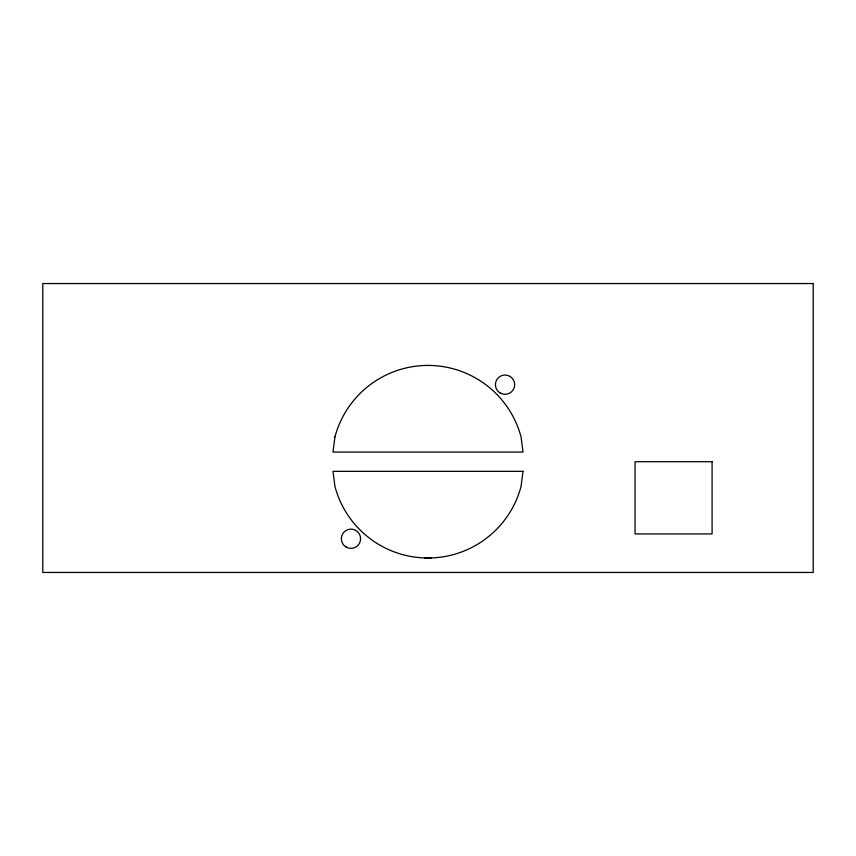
<?xml version="1.0" encoding="UTF-8"?>
<svg xmlns="http://www.w3.org/2000/svg" width="856" height="856" viewBox="0 0 856 856"><rect width="100%" height="100%" fill="white"/><g stroke="black" fill="none" stroke-linecap="round" stroke-linejoin="round"><path stroke-width="1.28" d="M424.662 558.005L431.338 558.005M334.985 436.785L332.963 452.075L523.037 452.075L521.015 436.785A96.3 96.3 0 0 0 334.985 436.785M523.037 471.335L521.015 486.625A96.3 96.3 0 0 1 428 558.005A96.3 96.3 0 0 1 334.985 486.625L332.963 471.335L523.037 471.335M813.2 283.55L42.8 283.55L42.8 572.45L813.2 572.45L813.2 283.55M712.085 461.705L635.045 461.705L635.045 533.93L712.085 533.93L712.085 461.705M500.225 393A9.63 9.63 0 0 0 514.67 384.665A9.63 9.63 0 0 0 500.225 376.33A9.63 9.63 0 0 0 500.225 393M346.145 547.08A9.63 9.63 0 0 0 360.59 538.745A9.63 9.63 0 0 0 346.145 530.41A9.63 9.63 0 0 0 346.145 547.08"/></g></svg>
